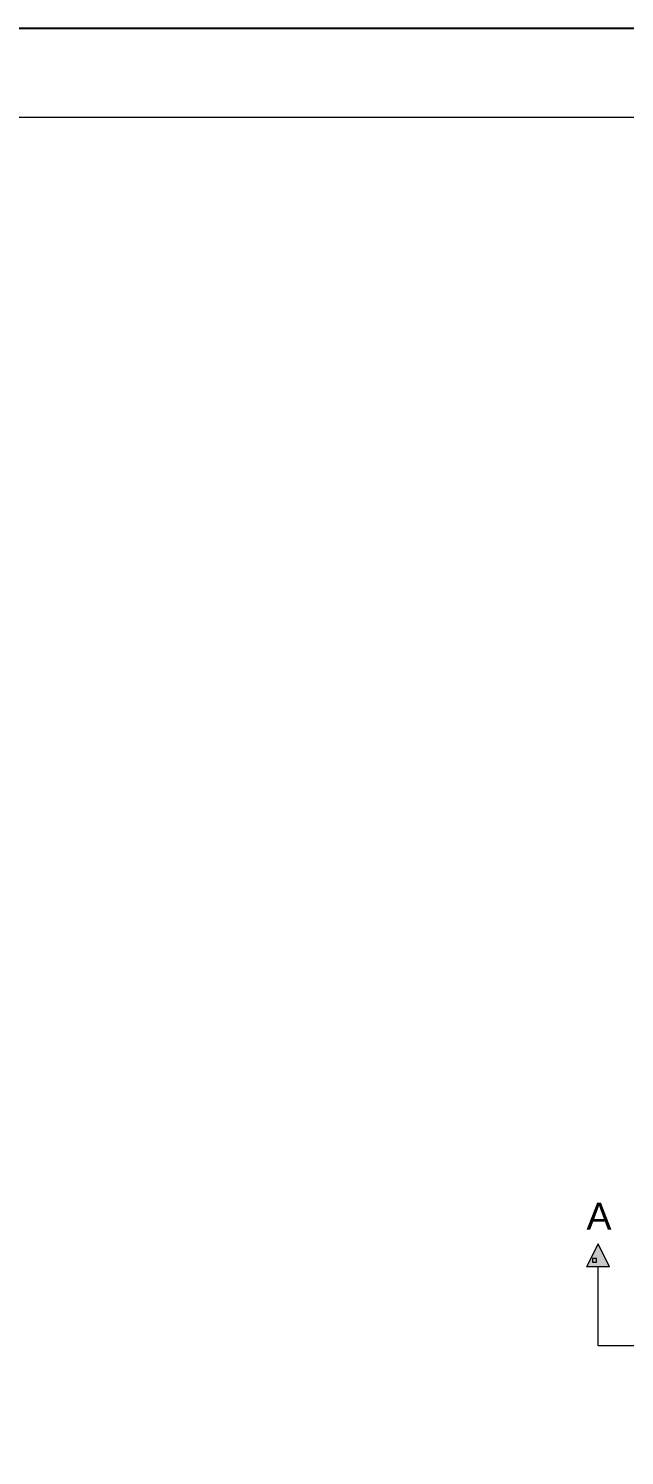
# Model space of a CAD drawing. Header units: inches. Extents: x 961 to 4138, y -14268 to -12020.
# Drawn here: x 1882 to 2193, y -12765 to -12020 of the extents above; entities that cross this region are included whole.
import ezdxf

# ---------------------------------------------------------------- set-up
doc = ezdxf.new("R2010")
doc.units = ezdxf.units.IN
doc.header["$LTSCALE"] = 0.5
doc.header["$MEASUREMENT"] = 0
doc.layers.add('door', color=202, linetype='Continuous', lineweight=5)
doc.layers.add('ELE1', color=3, linetype='Continuous', lineweight=9)
doc.styles.get("Standard").update_dxf_attribs({"font": 'arial.ttf'})

msp = doc.modelspace()

# ---------------------------------------------------------------- hatches: boundary and pattern name
at = {"linetype": 'ByBlock', "lineweight": 5}
msp.add_hatch(color=7, dxfattribs=at).paths.add_polyline_path([(2179.36, -12654.38), (2185.36, -12666.38), (2173.36, -12666.38)])

# ---------------------------------------------------------------- linework, layer by layer
at = {"color": 7, "linetype": 'ByBlock', "lineweight": 5}
for p, q in [((2179.36, -12654.38), (2173.36, -12666.38)), ((2185.36, -12666.38), (2179.36, -12654.38)), ((2185.36, -12666.38), (2173.36, -12666.38)), ((2179.36, -12707.55), (2179.36, -12666.38)), ((2569.98, -12707.55), (2179.36, -12707.55))]:
    msp.add_line(p, q, dxfattribs=at)
at = {"layer": 'Defpoints'}
msp.add_lwpolyline([(4138.29, -12020.02), (960.69, -12020.02), (960.69, -14267.99), (4138.29, -14267.99)], close=True, dxfattribs=at)
at = {"layer": 'door', "ltscale": 0.5}
msp.add_lwpolyline([(2176.51, -12661.99), (2176.51, -12663.99), (2178.51, -12663.99), (2178.51, -12661.99)], close=True, dxfattribs=at)
at = {"layer": 'ELE1'}
msp.add_lwpolyline([(1007.01, -12066.33), (4091.97, -12066.33), (4091.97, -14221.67), (1007.01, -14221.67)], close=True, dxfattribs=at)
msp.add_lwpolyline([(1007.01, -12066.33), (4091.97, -12066.33), (4091.97, -14221.67), (1007.01, -14221.67)], close=True, dxfattribs=at)

# ---------------------------------------------------------------- texts
at = {"color": 7, "linetype": 'ByBlock', "lineweight": 5, "insert": (2186.34, -12632.98), "char_height": 14, "width": 26.5803, "attachment_point": 3}
msp.add_mtext('A', dxfattribs=at)

doc.saveas('drawing.dxf')
